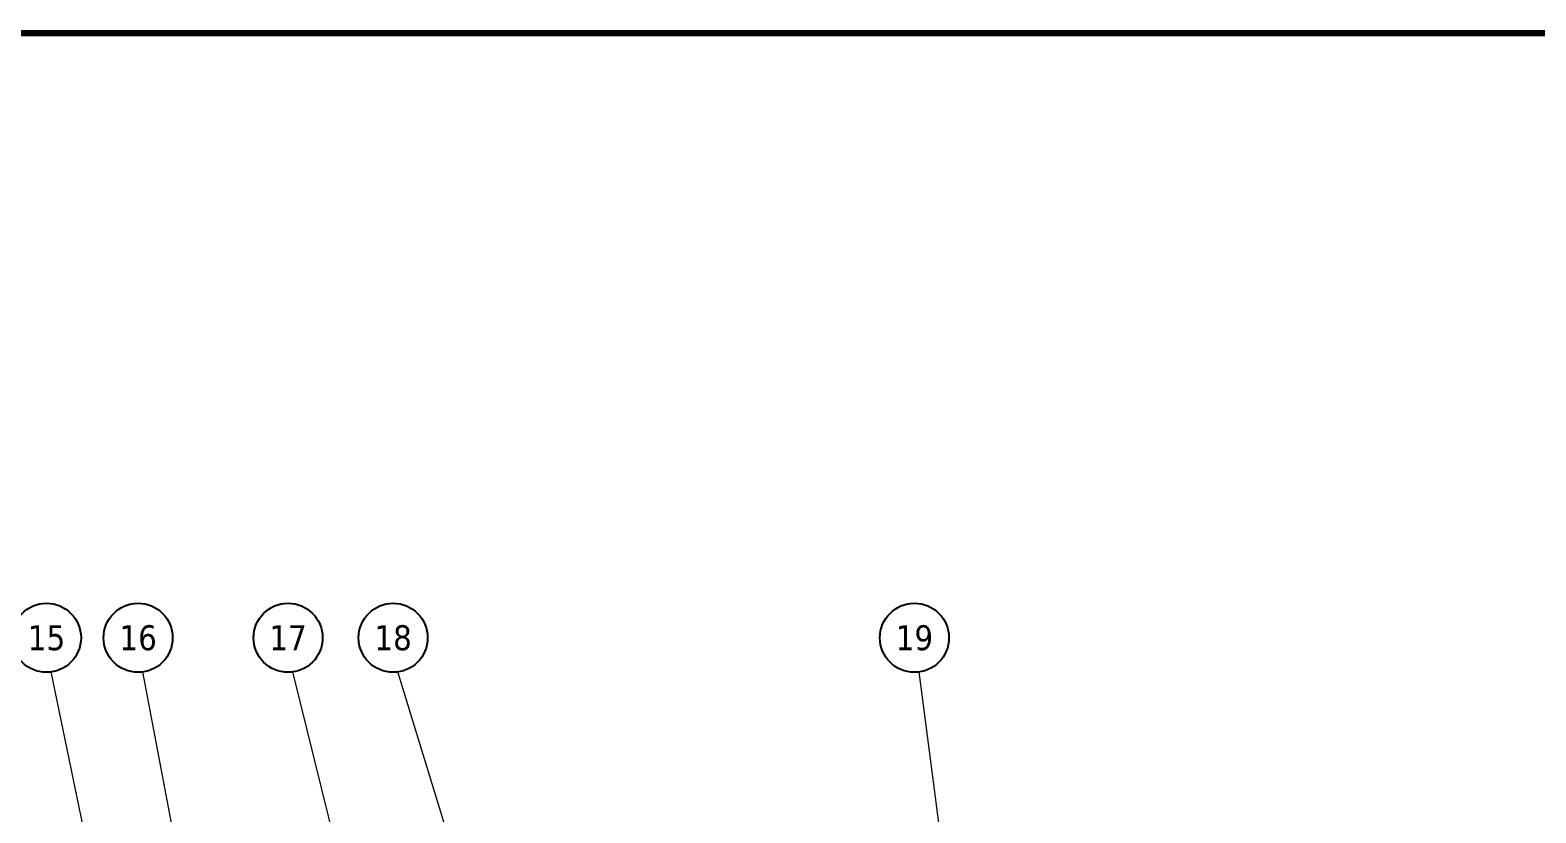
# Model space of a CAD drawing. Header units: millimetres. Extents: x 8981 to 59433, y 5244 to 14154.
# Drawn here: x 13211 to 15807, y 12511 to 13859 of the extents above; entities that cross this region are included whole.
import ezdxf
from ezdxf.enums import TextEntityAlignment as Align

# ---------------------------------------------------------------- set-up
doc = ezdxf.new("R2010")
doc.units = ezdxf.units.MM
doc.layers.add('1', color=4, linetype='Continuous')
doc.layers.add('4标注层', color=3, linetype='Continuous')
doc.layers.add('铁心', color=3, linetype='Continuous', lineweight=0)
doc.styles.add('Tahoma$001', font='tahoma.ttf', dxfattribs={"height": 2.159784})

msp = doc.modelspace()

# ---------------------------------------------------------------- linework, layer by layer
at = {"layer": '1', "const_width": 10.5}
msp.add_lwpolyline([(9760.583, 5574.008), (21280.583, 5574.008), (21280.583, 13854.008), (9760.583, 13854.008), (9760.583, 5574.008)], dxfattribs=at)
at = {"layer": '4标注层', "ltscale": 3}
for centre in [(13239.218, 12812.688), (13397.127, 12812.688), (13655.588, 12812.688), (13836.725, 12812.688), (14735.278, 12812.688)]:
    msp.add_circle(centre, 59.478, dxfattribs=at)
at = {"layer": '铁心'}
for p, q in [((13421.618, 11912.338), (13247.339, 12753.766)), ((13599.698, 11733.022), (13405.248, 12753.766)), ((13904.934, 11778.882), (13663.709, 12753.766)), ((13946.779, 12422.838), (13844.846, 12753.766)), ((14791.679, 12386.838), (14743.399, 12753.766))]:
    msp.add_line(p, q, dxfattribs=at)

# ---------------------------------------------------------------- texts
at = {"layer": '铁心', "style": 'Tahoma$001'}
for s, p in [('15', (13239.218, 12791.297)), ('16', (13397.127, 12791.297)), ('17', (13655.588, 12791.297)), ('18', (13836.725, 12791.297)), ('19', (14735.278, 12791.297))]:
    msp.add_text(s, height=42.9939, dxfattribs=at).set_placement(p, align=Align.CENTER)

doc.saveas('drawing.dxf')
